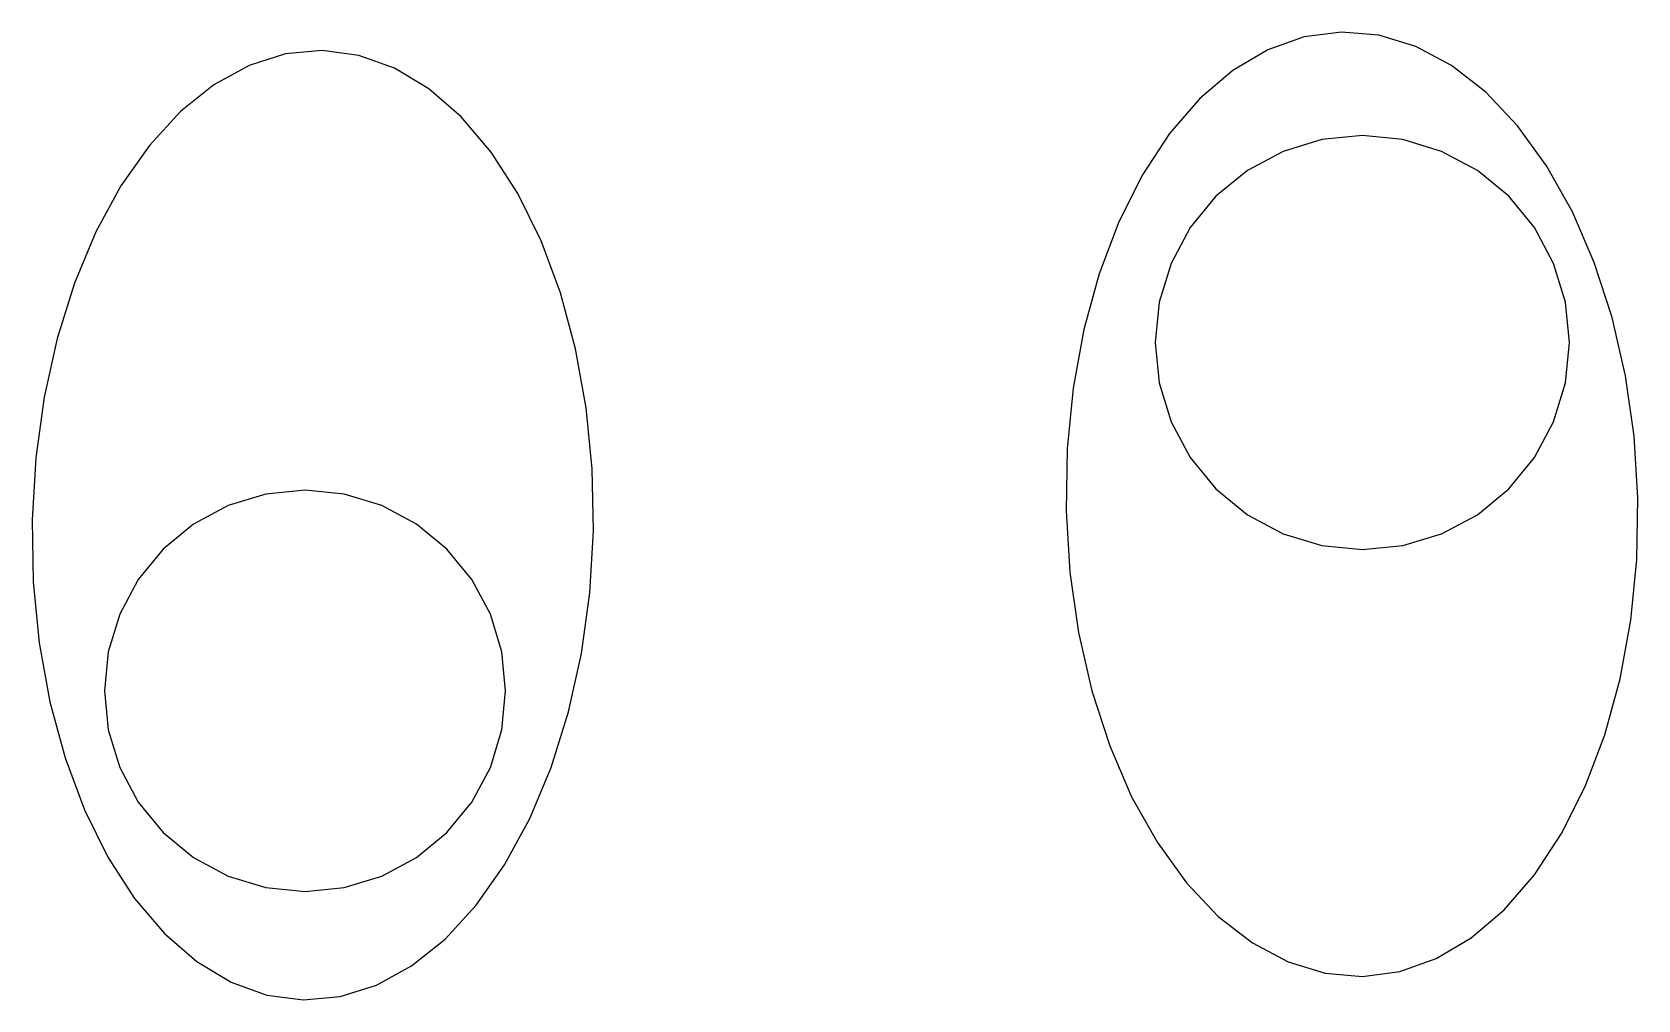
# Model space of a CAD drawing. Extents: x -1 to 217, y -22 to 302.
# Drawn here: x 64.983 to 67.715, y 175.242 to 176.889 of the extents above; entities that cross this region are included whole.
import ezdxf

# ---------------------------------------------------------------- set-up
doc = ezdxf.new("R2010")
doc.units = 0

msp = doc.modelspace()

# ---------------------------------------------------------------- linework, layer by layer
at = {"layer": 'CIRCLES'}
for p, q in [((67.1778, 176.7062), (67.1117, 176.6861)), ((67.2465, 176.713), (67.1778, 176.7062)), ((67.3152, 176.7062), (67.2465, 176.713)), ((67.3813, 176.6861), (67.3152, 176.7062)), ((67.1117, 176.6861), (67.0508, 176.6536)), ((67.4422, 176.6536), (67.3813, 176.6861)), ((67.0508, 176.6536), (66.9974, 176.6098)), ((67.4956, 176.6098), (67.4422, 176.6536)), ((66.9974, 176.6098), (66.9536, 176.5564)), ((67.5394, 176.5564), (67.4956, 176.6098)), ((66.9536, 176.5564), (66.921, 176.4955)), ((67.572, 176.4955), (67.5394, 176.5564)), ((66.921, 176.4955), (66.901, 176.4294)), ((67.592, 176.4294), (67.572, 176.4955)), ((66.901, 176.4294), (66.8942, 176.3607)), ((67.5988, 176.3607), (67.592, 176.4294)), ((66.8942, 176.3607), (66.901, 176.2919)), ((67.592, 176.2919), (67.5988, 176.3607)), ((66.901, 176.2919), (66.921, 176.2259)), ((67.572, 176.2259), (67.592, 176.2919)), ((66.921, 176.2259), (66.9536, 176.1649)), ((67.5394, 176.1649), (67.572, 176.2259)), ((66.9536, 176.1649), (66.9974, 176.1116)), ((67.4956, 176.1116), (67.5394, 176.1649)), ((65.4473, 176.1093), (65.3807, 176.1027)), ((65.5139, 176.1027), (65.4473, 176.1093)), ((66.9974, 176.1116), (67.0508, 176.0678)), ((67.4422, 176.0678), (67.4956, 176.1116)), ((65.3167, 176.0833), (65.2577, 176.0518)), ((65.3807, 176.1027), (65.3167, 176.0833)), ((65.5779, 176.0833), (65.5139, 176.1027)), ((65.637, 176.0518), (65.5779, 176.0833)), ((65.2577, 176.0518), (65.206, 176.0093)), ((65.6887, 176.0093), (65.637, 176.0518)), ((67.0508, 176.0678), (67.1117, 176.0352)), ((67.3813, 176.0352), (67.4422, 176.0678)), ((67.1117, 176.0352), (67.1778, 176.0151)), ((67.3152, 176.0151), (67.3813, 176.0352)), ((65.206, 176.0093), (65.1635, 175.9576)), ((65.7311, 175.9576), (65.6887, 176.0093)), ((67.1778, 176.0151), (67.2465, 176.0084)), ((67.2465, 176.0084), (67.3152, 176.0151)), ((65.1635, 175.9576), (65.132, 175.8986)), ((65.7627, 175.8986), (65.7311, 175.9576)), ((65.132, 175.8986), (65.1126, 175.8346)), ((65.7821, 175.8346), (65.7627, 175.8986)), ((65.1126, 175.8346), (65.106, 175.768)), ((65.7886, 175.768), (65.7821, 175.8346)), ((65.106, 175.768), (65.1126, 175.7014)), ((65.7821, 175.7014), (65.7886, 175.768)), ((65.1126, 175.7014), (65.132, 175.6374)), ((65.7627, 175.6374), (65.7821, 175.7014)), ((65.132, 175.6374), (65.1635, 175.5784)), ((65.7311, 175.5784), (65.7627, 175.6374)), ((65.1635, 175.5784), (65.206, 175.5267)), ((65.6887, 175.5267), (65.7311, 175.5784)), ((65.206, 175.5267), (65.2577, 175.4842)), ((65.637, 175.4842), (65.6887, 175.5267)), ((65.2577, 175.4842), (65.3167, 175.4527)), ((65.5779, 175.4527), (65.637, 175.4842)), ((65.3167, 175.4527), (65.3807, 175.4333)), ((65.5139, 175.4333), (65.5779, 175.4527)), ((65.3807, 175.4333), (65.4473, 175.4267)), ((65.4473, 175.4267), (65.5139, 175.4333))]:
    msp.add_line(p, q, dxfattribs=at)
at = {"layer": 'ELLIPSES'}
for p, q in [((67.1475, 176.8808), (67.0855, 176.8588)), ((67.2108, 176.8891), (67.1475, 176.8808)), ((67.2745, 176.8836), (67.2108, 176.8891)), ((67.3373, 176.8645), (67.2745, 176.8836)), ((65.4139, 176.8519), (65.3522, 176.8324)), ((65.4764, 176.8575), (65.4139, 176.8519)), ((65.5386, 176.8494), (65.4764, 176.8575)), ((65.5994, 176.8276), (65.5386, 176.8494)), ((67.0855, 176.8588), (67.026, 176.8237)), ((67.3983, 176.8321), (67.3373, 176.8645)), ((65.3522, 176.8324), (65.2924, 176.7996)), ((65.6579, 176.7925), (65.5994, 176.8276)), ((67.026, 176.8237), (66.97, 176.7759)), ((67.4565, 176.7869), (67.3983, 176.8321)), ((65.2924, 176.7996), (65.2355, 176.754)), ((65.713, 176.7446), (65.6579, 176.7925)), ((66.97, 176.7759), (66.9184, 176.7164)), ((67.5107, 176.7297), (67.4565, 176.7869)), ((65.2355, 176.754), (65.1824, 176.6963)), ((65.7638, 176.6849), (65.713, 176.7446)), ((66.9184, 176.7164), (66.8721, 176.646)), ((67.5601, 176.6614), (67.5107, 176.7297)), ((65.1824, 176.6963), (65.134, 176.6276)), ((65.8094, 176.6143), (65.7638, 176.6849)), ((67.6038, 176.5834), (67.5601, 176.6614)), ((65.134, 176.6276), (65.0913, 176.549)), ((66.8721, 176.646), (66.8319, 176.566)), ((65.8491, 176.5341), (65.8094, 176.6143)), ((67.6411, 176.4968), (67.6038, 176.5834)), ((65.0913, 176.549), (65.0548, 176.4618)), ((66.8319, 176.566), (66.7985, 176.4778)), ((65.882, 176.4455), (65.8491, 176.5341)), ((67.6714, 176.4031), (67.6411, 176.4968)), ((65.0548, 176.4618), (65.0253, 176.3676)), ((66.7985, 176.4778), (66.7725, 176.3829)), ((65.9078, 176.3502), (65.882, 176.4455)), ((66.7725, 176.3829), (66.7543, 176.2829)), ((67.6941, 176.3041), (67.6714, 176.4031)), ((65.0253, 176.3676), (65.0033, 176.2679)), ((65.9259, 176.2498), (65.9078, 176.3502)), ((67.7088, 176.2013), (67.6941, 176.3041)), ((66.7543, 176.2829), (66.7442, 176.1796)), ((65.0033, 176.2679), (64.9891, 176.1645)), ((65.9361, 176.1459), (65.9259, 176.2498)), ((67.7153, 176.0965), (67.7088, 176.2013)), ((64.9891, 176.1645), (64.9829, 176.0592)), ((66.7442, 176.1796), (66.7424, 176.0746)), ((65.9381, 176.0404), (65.9361, 176.1459)), ((67.7135, 175.9915), (67.7153, 176.0965)), ((64.9829, 176.0592), (64.9849, 175.9537)), ((66.7424, 176.0746), (66.7489, 175.9698)), ((65.9319, 175.935), (65.9381, 176.0404)), ((66.7489, 175.9698), (66.7637, 175.867)), ((67.7034, 175.8881), (67.7135, 175.9915)), ((64.9849, 175.9537), (64.9951, 175.8498)), ((65.9177, 175.8317), (65.9319, 175.935)), ((67.6852, 175.7882), (67.7034, 175.8881)), ((66.7637, 175.867), (66.7863, 175.7679)), ((64.9951, 175.8498), (65.0132, 175.7493)), ((65.8957, 175.732), (65.9177, 175.8317)), ((67.6592, 175.6933), (67.6852, 175.7882)), ((65.0132, 175.7493), (65.039, 175.654)), ((66.7863, 175.7679), (66.8166, 175.6743)), ((65.8662, 175.6378), (65.8957, 175.732)), ((66.8166, 175.6743), (66.8539, 175.5877)), ((67.6258, 175.6051), (67.6592, 175.6933)), ((65.039, 175.654), (65.0719, 175.5655)), ((65.8297, 175.5506), (65.8662, 175.6378)), ((66.8539, 175.5877), (66.8977, 175.5096)), ((67.5856, 175.5251), (67.6258, 175.6051)), ((65.0719, 175.5655), (65.1116, 175.4852)), ((65.787, 175.472), (65.8297, 175.5506)), ((66.8977, 175.5096), (66.9471, 175.4414)), ((67.5393, 175.4547), (67.5856, 175.5251)), ((65.1116, 175.4852), (65.1572, 175.4147)), ((65.7386, 175.4032), (65.787, 175.472)), ((67.4877, 175.3951), (67.5393, 175.4547)), ((66.9471, 175.4414), (67.0013, 175.3842)), ((65.1572, 175.4147), (65.208, 175.3549)), ((65.6855, 175.3456), (65.7386, 175.4032)), ((67.4317, 175.3474), (67.4877, 175.3951)), ((67.0013, 175.3842), (67.0594, 175.339)), ((65.208, 175.3549), (65.2631, 175.3071)), ((65.6286, 175.2999), (65.6855, 175.3456)), ((67.0594, 175.339), (67.1204, 175.3066)), ((67.3722, 175.3122), (67.4317, 175.3474)), ((67.3103, 175.2903), (67.3722, 175.3122)), ((65.2631, 175.3071), (65.3216, 175.272)), ((65.5688, 175.2671), (65.6286, 175.2999)), ((67.1204, 175.3066), (67.1833, 175.2875)), ((67.1833, 175.2875), (67.2469, 175.282)), ((67.2469, 175.282), (67.3103, 175.2903)), ((65.3216, 175.272), (65.3824, 175.2502)), ((65.5071, 175.2477), (65.5688, 175.2671)), ((65.3824, 175.2502), (65.4446, 175.242)), ((65.4446, 175.242), (65.5071, 175.2477))]:
    msp.add_line(p, q, dxfattribs=at)

doc.saveas('drawing.dxf')
